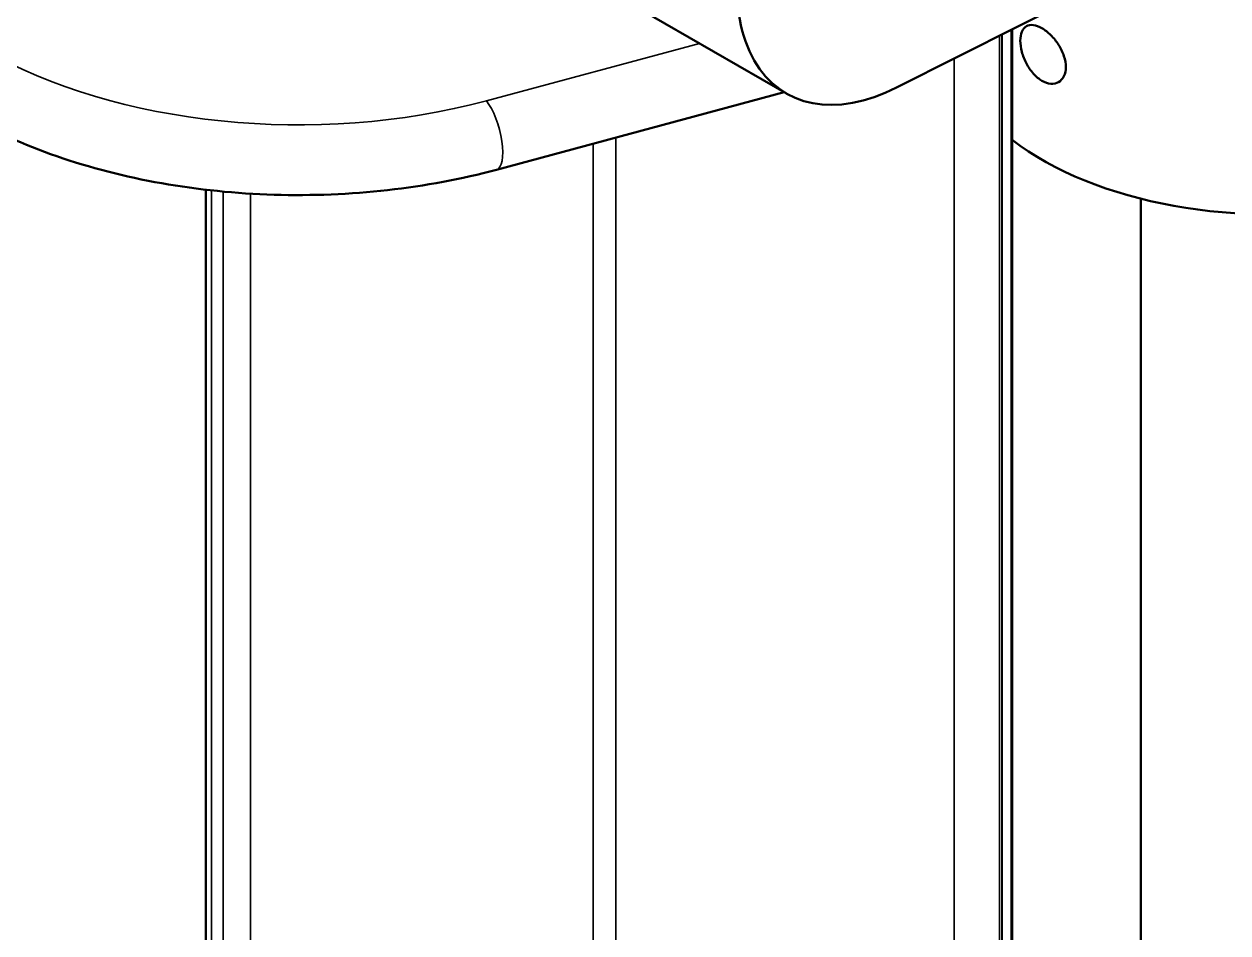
# Model space of a CAD drawing. Header units: millimetres. Extents: x -2015 to 3360, y -4745 to 2376.
# Drawn here: x 1947.12 to 1984.48, y 742.75 to 770.95 of the extents above; entities that cross this region are included whole.
import ezdxf

# ---------------------------------------------------------------- set-up
doc = ezdxf.new("R2010")
doc.units = ezdxf.units.MM
doc.header["$LTSCALE"] = 8
doc.layers.add('Visible (ISO)', color=7, linetype='Continuous', lineweight=50)
doc.layers.add('Visible Narrow (ISO)', color=7, linetype='Continuous', lineweight=35)

msp = doc.modelspace()

# ---------------------------------------------------------------- linework, layer by layer
at = {"layer": 'Visible (ISO)'}
for p, q in [((1974.197, 768.98), (2005.953, 784.983)), ((1965.48, 771.852), (1970.783, 768.79)), ((1977.76, 770.776), (1977.76, 698.163)), ((1977.783, 770.787), (1977.783, 711.424)), ((1970.708, 768.834), (1961.78, 766.431)), ((1952.766, 765.809), (1952.766, 698.082)), ((1981.781, 765.53), (1981.781, 707.792))]:
    msp.add_line(p, q, dxfattribs=at)
for centre, major_axis, start_param, end_param in [((1974.533, 775.285), (-3.75, -6.495), 3.863499, 7.005092), ((1985.781, 770.821), (10, 0), 3.785515, 6.283185)]:
    msp.add_ellipse(centre, major_axis=major_axis, ratio=0.57735, start_param=start_param, end_param=end_param, dxfattribs=at)
for points, knots in [([(1978.038, 770.434), (1978.038, 770.536), (1978.054, 770.634), (1978.12, 770.79), (1978.169, 770.848), (1978.286, 770.915), (1978.361, 770.929), (1978.528, 770.908), (1978.621, 770.873), (1978.799, 770.77), (1978.895, 770.696), (1979.076, 770.516), (1979.16, 770.41), (1979.295, 770.198), (1979.354, 770.077), (1979.433, 769.838), (1979.452, 769.72), (1979.452, 769.515), (1979.433, 769.414), (1979.354, 769.251), (1979.295, 769.188), (1979.16, 769.11), (1979.076, 769.091), (1978.895, 769.104), (1978.799, 769.137), (1978.621, 769.24), (1978.528, 769.316), (1978.361, 769.504), (1978.286, 769.615), (1978.169, 769.838), (1978.12, 769.964), (1978.054, 770.21), (1978.038, 770.331), (1978.038, 770.434)], [0, 0, 0, 0, 0.0376958, 0.0376958, 0.0753916, 0.0753916, 0.1130872, 0.1130872, 0.1507829, 0.1507829, 0.1884785, 0.1884785, 0.2261742, 0.2261742, 0.26387, 0.26387, 0.3015657, 0.3015657, 0.3392615, 0.3392615, 0.3769573, 0.3769573, 0.414653, 0.414653, 0.4523486, 0.4523486, 0.4900443, 0.4900443, 0.5277399, 0.5277399, 0.5654357, 0.5654357, 0.6031315, 0.6031315, 0.6031315, 0.6031315]), ([(1961.78, 766.431), (1960.7, 766.14), (1959.564, 765.927), (1957.243, 765.667), (1956.057, 765.619), (1953.699, 765.69), (1952.527, 765.809), (1950.259, 766.209), (1949.164, 766.491), (1947.107, 767.204), (1946.146, 767.636), (1945.278, 768.137)], [1.919862, 1.919862, 1.919862, 1.919862, 2.164208, 2.164208, 2.408554, 2.408554, 2.6529, 2.6529, 2.897247, 2.897247, 3.141593, 3.141593, 3.141593, 3.141593])]:
    msp.add_open_spline(points, degree=3, knots=knots, dxfattribs=at)
at = {"layer": 'Visible Narrow (ISO)'}
for p, q in [((1977.392, 770.59), (1977.392, 697.711)), ((1977.397, 770.592), (1977.397, 697.713)), ((1977.468, 770.628), (1977.468, 697.754)), ((1977.472, 770.63), (1977.472, 697.757)), ((1968.082, 770.35), (1961.469, 768.569)), ((1975.983, 769.88), (1975.983, 697.713)), ((1965.487, 767.429), (1965.487, 703.773)), ((1964.78, 767.238), (1964.78, 703.773)), ((1952.936, 765.789), (1952.936, 697.84)), ((1953.302, 765.752), (1953.302, 697.629)), ((1954.144, 765.687), (1954.144, 697.633))]:
    msp.add_line(p, q, dxfattribs=at)
for centre, major_axis, ratio, start_param, end_param in [((1955.636, 775.79), (-13.8, 0), 0.57735, 0.785398, 2.007129), ((1961.469, 767.589), (0.312, -1.159), 0.345066, 0, 2.479038)]:
    msp.add_ellipse(centre, major_axis=major_axis, ratio=ratio, start_param=start_param, end_param=end_param, dxfattribs=at)

doc.saveas('drawing.dxf')
